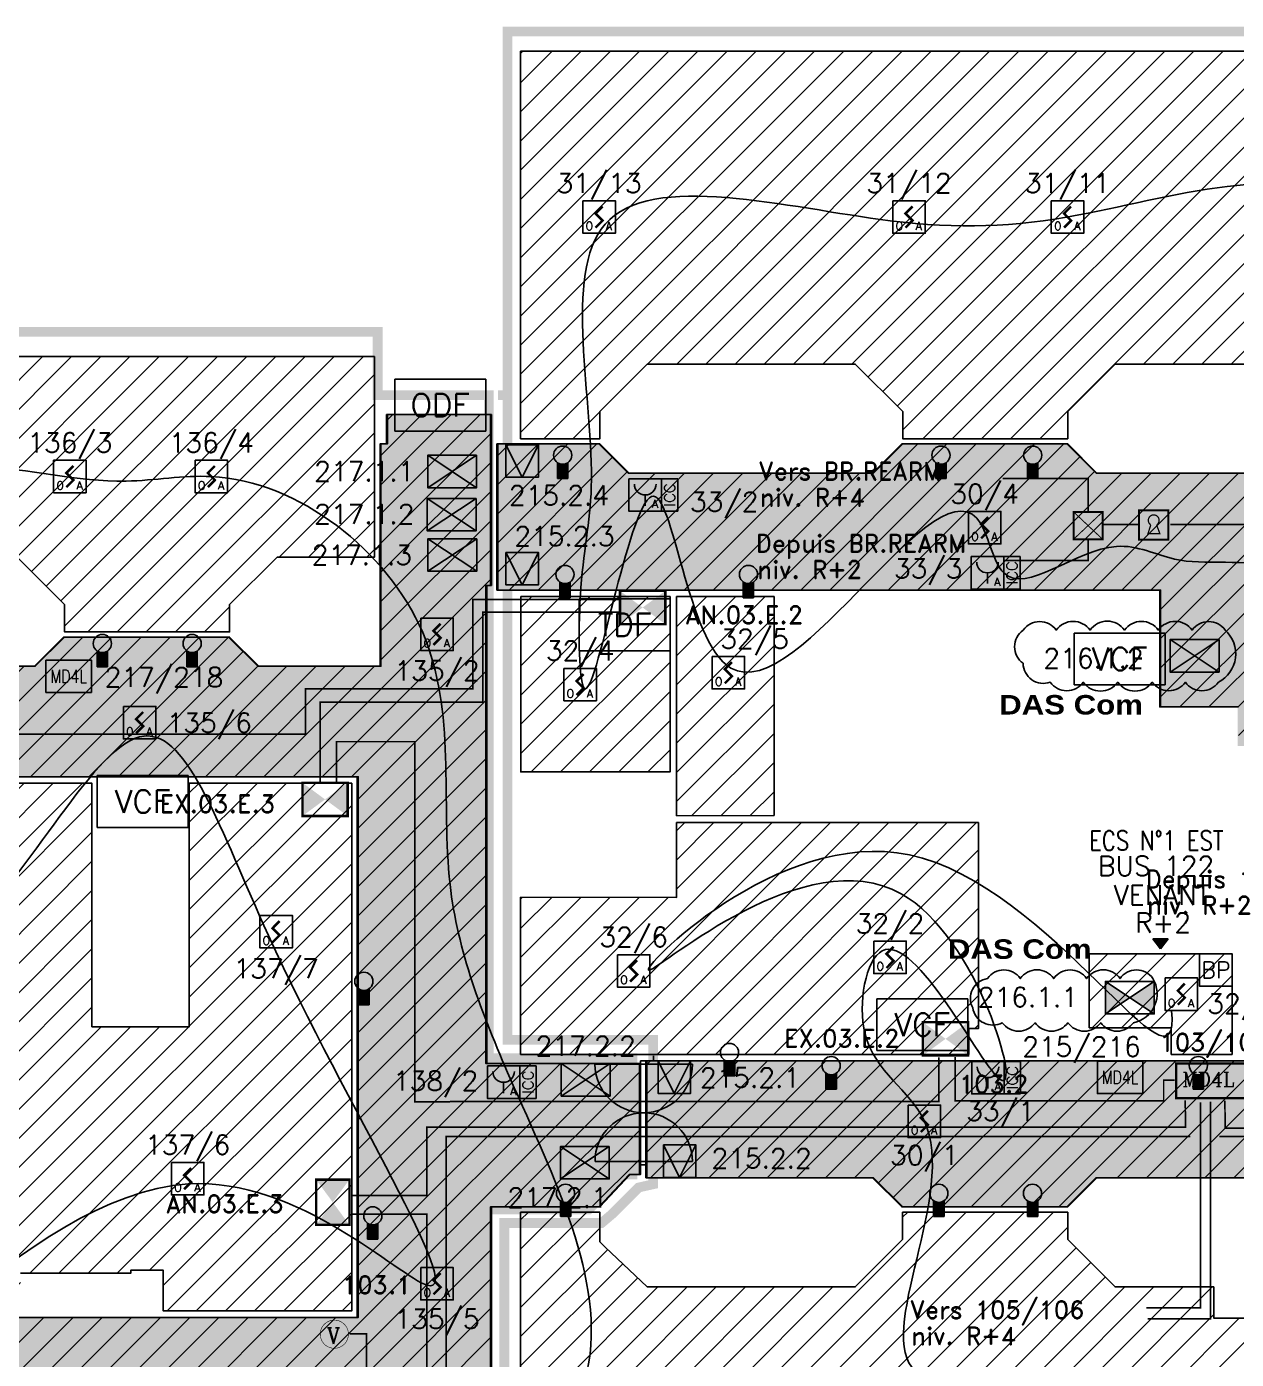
# Model space of a CAD drawing. Header units: millimetres. Extents: x 106.5 to 184.7, y 0.5 to 81.7.
# Drawn here: x 149.53 to 168.15, y 12.41 to 32.93 of the extents above; entities that cross this region are included whole.
import ezdxf
from ezdxf.enums import TextEntityAlignment as Align

# ---------------------------------------------------------------- set-up
doc = ezdxf.new("R2010")
doc.units = ezdxf.units.MM
for name, pattern in [('CACHE2', [4.7625, 3.175, -1.5875]), ('CONTINU', [0]), ('SLD', [0])]:
    doc.linetypes.add(name, pattern=pattern)
for name, color, linetype in [('ATEIS MISE EN SECURITE', 7, 'Continuous'), ('ATEIS ZONES MES', 7, 'Continuous'), ('DESENFUMAGE', 8, 'Continuous'), ('JCC-ADRESSAGE', 6, 'Continuous'), ('JCC-BOUTON POUSSOIR REARMEMENT CCF', 3, 'Continuous'), ('JCC-CCF', 6, 'Continuous'), ('JCC-COMMUN', 2, 'Continuous'), ('JCC-DECLENCHEUR MANUEL AVEC ISOLATEUR', 5, 'Continuous'), ('JCC-ELEMENT DEPORTE_4 L DAS', 1, 'Continuous'), ('JCC-FILERIE SDI', 6, 'Continuous'), ('JCC-INDICATEUR ACTION', 1, 'Continuous'), ('JCC-LOCAUX', 4, 'Continuous'), ('JCC-OPTIQUE_A', 1, 'Continuous'), ('JCC-UAE-SDI', 7, 'Continuous'), ('JCC-VENTOUSE_PCF', 1, 'Continuous'), ('JCC-ZONING ZDA-ZDM', 5, 'Continuous'), ('PLAN01', 8, 'Continuous'), ('PORTES', 8, 'Continuous')]:
    doc.layers.add(name, color=color, linetype=linetype)
doc.layers.add('JCC-MD4L', color=1, linetype='Continuous', lineweight=0)
doc.styles.add('ARIAL', font='')
doc.styles.add('HELVL', font='ROMAND.SHX')
doc.styles.add('LOCAUX', font='romans.shx', dxfattribs={"width": 0.75})
doc.styles.add('ROMANC', font='romanc')
doc.styles.get("Standard").update_dxf_attribs({"font": 'romans.shx'})
doc.styles.add('TEXTE', font='romans.shx')
doc.styles.get('ARIAL').set_extended_font_data('Arial Black')
pattern_1 = [(45, (114.63628, 6.1839), (-0.2245064, 0.2245064), [])]
pattern_2 = [(45, (114.63662, 6.1839), (-0.2245064, 0.2245064), [])]
pattern_3 = [(0, (65.53863, 6.18391), (0.079375, 0.15875), [0, -0.15875])]

# ---------------------------------------------------------------- blocks, each defined once
blk = doc.blocks.new('VCF')
for p, q in [((0.7, 0.4), (-0.7, 0.4)), ((-0.7, 0.4), (-0.7, -0.4)), ((0.7, -0.4), (0.7, 0.4)), ((-0.7, -0.4), (0.7, -0.4))]:
    blk.add_line(p, q)
blk.add_text('VCF', height=0.35).set_placement((0, 0), align=Align.MIDDLE_CENTER)
blk = doc.blocks.new('TDF')
for p, q in [((0.7, 0.4), (-0.7, 0.4)), ((-0.7, 0.4), (-0.7, -0.4)), ((0.7, -0.4), (0.7, 0.4)), ((-0.7, -0.4), (0.7, -0.4))]:
    blk.add_line(p, q)
blk.add_text('TDF', height=0.35).set_placement((0, 0), align=Align.MIDDLE_CENTER)
blk = doc.blocks.new('ODF')
for p, q in [((0.7, 0.4), (-0.7, 0.4)), ((-0.7, 0.4), (-0.7, -0.4)), ((0.7, -0.4), (0.7, 0.4)), ((-0.7, -0.4), (0.7, -0.4))]:
    blk.add_line(p, q)
blk.add_text('ODF', height=0.35).set_placement((0, 0), align=Align.MIDDLE_CENTER)
blk = doc.blocks.new('optique_a')
at = {"layer": 'JCC-OPTIQUE_A', "color": 0}
blk.add_lwpolyline([(-2.5, 2.5), (2.5, 2.5), (2.5, -2.5), (-2.5, -2.5)], close=True, dxfattribs=at)
at = {"layer": 'JCC-OPTIQUE_A', "color": 0, "const_width": 0.385}
blk.add_lwpolyline([(0.54, 1.63), (-0.54, 0.54), (0.54, -0.54), (-0.54, -1.63)], dxfattribs=at)
at = {"layer": 'JCC-ADRESSAGE', "style": 'TEXTE'}
blk.add_attdef('ADRESSE', text='', height=3, dxfattribs=at).set_placement((0, 5), align=Align.MIDDLE)
at = {"layer": 'JCC-LOCAUX', "style": 'LOCAUX', "width": 0.85, "flags": 8}
for p in [(0, 13.75), (0, 11.25), (0, 8.75)]:
    blk.add_attdef('PIECE', text='', height=1.75, dxfattribs=at).set_placement(p, align=Align.MIDDLE)
at = {"layer": 'JCC-OPTIQUE_A', "color": 0}
for s, p in [('O', (-1.5, -2)), ('A', (1.5, -2))]:
    blk.add_text(s, height=1.25, dxfattribs=at).set_placement(p, align=Align.CENTER)
blk = doc.blocks.new('déclencheur manuel avec isolateur')
at = {"layer": 'JCC-DECLENCHEUR MANUEL AVEC ISOLATEUR', "color": 0}
for p, q in [((2.5, 2.5), (5.02, 2.5)), ((5.02, -2.5), (5.02, 2.5)), ((0, 0), (0, -1.66)), ((2.5, -2.5), (5.02, -2.5))]:
    blk.add_line(p, q, dxfattribs=at)
blk.add_lwpolyline([(-2.5, 2.5), (2.5, 2.5), (2.5, -2.5), (-2.5, -2.5)], close=True, dxfattribs=at)
blk.add_arc((0, 1.66), 1.66, 180, 0, dxfattribs=at)
at = {"layer": 'JCC-ADRESSAGE', "style": 'TEXTE'}
blk.add_attdef('ADRESSE', text='', height=3, dxfattribs=at).set_placement((0, 5), align=Align.MIDDLE)
at = {"layer": 'JCC-DECLENCHEUR MANUEL AVEC ISOLATEUR', "color": 0}
blk.add_text('ICC', height=1.668, rotation=90, dxfattribs=at).set_placement((3.76, 0), align=Align.MIDDLE_CENTER)
blk.add_text('A', height=1.25, dxfattribs=at).set_placement((1.5, -2), align=Align.CENTER)
at = {"layer": 'JCC-LOCAUX', "style": 'LOCAUX', "width": 0.85, "flags": 8}
for p in [(0, 13.75), (0, 11.25), (0, 8.75)]:
    blk.add_attdef('PIECE', text='', height=1.75, dxfattribs=at).set_placement(p, align=Align.MIDDLE)
blk = doc.blocks.new('clapet coupe feu_Réarm élect')
at = {"layer": 'JCC-CCF'}
h = blk.add_hatch(color=0, dxfattribs=at)
h.paths.add_polyline_path([(-3.76, 2.5), (-3.76, -2.5), (0, 0)])
h.paths.add_polyline_path([(3.76, 2.5), (0, 0), (3.76, -2.5)])
at = {"layer": 'JCC-CCF', "color": 0}
for p, q in [((3.76, 2.5), (-3.76, -2.5)), ((-3.76, 2.5), (3.76, -2.5))]:
    blk.add_line(p, q, dxfattribs=at)
blk.add_lwpolyline([(3.76, 2.5), (-3.76, 2.5), (-3.76, -2.5), (3.76, -2.5)], close=True, dxfattribs=at)
at = {"layer": 'JCC-ADRESSAGE', "style": 'TEXTE'}
blk.add_attdef('ADRESSE', text='', height=3, dxfattribs=at).set_placement((0, 5), align=Align.MIDDLE)
at = {"layer": 'JCC-LOCAUX', "style": 'LOCAUX', "width": 0.85, "flags": 8}
for p in [(0, 13.75), (0, 11.25), (0, 8.75)]:
    blk.add_attdef('PIECE', text='', height=1.75, dxfattribs=at).set_placement(p, align=Align.MIDDLE)
blk = doc.blocks.new('ventouse PCF')
at = {"layer": 'JCC-VENTOUSE_PCF'}
blk.add_hatch(color=0, dxfattribs=at).paths.add_polyline_path([(0, -2.5), (2.5, 2.5), (-2.5, 2.5)])
at = {"layer": 'JCC-VENTOUSE_PCF', "color": 0}
for p, q in [((0, -2.5), (-2.5, 2.5)), ((2.5, 2.5), (0, -2.5))]:
    blk.add_line(p, q, dxfattribs=at)
blk.add_lwpolyline([(-2.5, 2.5), (2.5, 2.5), (2.5, -2.5), (-2.5, -2.5)], close=True, dxfattribs=at)
at = {"layer": 'JCC-ADRESSAGE', "style": 'TEXTE'}
blk.add_attdef('ADRESSE', text='', height=3, dxfattribs=at).set_placement((0, 5), align=Align.MIDDLE)
at = {"layer": 'JCC-LOCAUX', "style": 'LOCAUX', "width": 0.85, "flags": 8}
for p in [(0, 13.75), (0, 11.25), (0, 8.75)]:
    blk.add_attdef('PIECE', text='', height=1.75, dxfattribs=at).set_placement(p, align=Align.MIDDLE)
blk = doc.blocks.new('indicateur action')
at = {"layer": 'JCC-INDICATEUR ACTION'}
blk.add_hatch(color=0, dxfattribs=at).paths.add_polyline_path([(0.8, -0.05, -0.315344), (-0.8, -0.05), (-0.8, -2.5), (0.8, -2.5)])
at = {"layer": 'JCC-INDICATEUR ACTION', "color": 0}
for p, q in [((-0.8, -0.05), (-0.8, -2.5)), ((0.8, -0.05), (0.8, -2.5)), ((0.8, -2.5), (-0.8, -2.5))]:
    blk.add_line(p, q, dxfattribs=at)
blk.add_circle((0, 1.1), 1.4, dxfattribs=at)
at = {"layer": 'JCC-ADRESSAGE', "style": 'TEXTE'}
blk.add_attdef('ADRESSE', text='', height=3, dxfattribs=at).set_placement((0, 5), align=Align.MIDDLE)
at = {"layer": 'JCC-LOCAUX', "lineweight": 0, "style": 'LOCAUX', "width": 0.75, "flags": 8}
for p in [(0, 13.75), (0, 11.25), (0, 8.75)]:
    blk.add_attdef('PIECE', text='', height=1.75, dxfattribs=at).set_placement(p, align=Align.MIDDLE)
blk = doc.blocks.new('MD4L')
at = {"layer": 'JCC-ELEMENT DEPORTE_4 L DAS', "color": 0}
blk.add_lwpolyline([(-3.5, 2.5), (3.5, 2.5), (3.5, -2.5), (-3.5, -2.5)], close=True, dxfattribs=at)
at = {"layer": 'JCC-ADRESSAGE', "style": 'TEXTE'}
blk.add_attdef('ADRESSE', text='', height=3, dxfattribs=at).set_placement((0, 5), align=Align.MIDDLE)
at = {"layer": 'JCC-ELEMENT DEPORTE_4 L DAS', "color": 0, "width": 0.8}
blk.add_text('MD4L', height=2, dxfattribs=at).set_placement((0, 0), align=Align.MIDDLE_CENTER)
blk = doc.blocks.new('commun')
at = {"layer": 'JCC-COMMUN', "color": 0}
blk.add_lwpolyline([(-2.5, 2.5), (2.5, 2.5), (2.5, -2.5), (-2.5, -2.5)], close=True, dxfattribs=at)
at = {"layer": 'JCC-ADRESSAGE', "style": 'TEXTE'}
blk.add_attdef('ADRESSE', text='', height=3, dxfattribs=at).set_placement((0, 5), align=Align.MIDDLE)
at = {"layer": 'JCC-COMMUN', "color": 0, "style": 'TEXTE'}
blk.add_attdef('GENRE', text='', height=2.5, dxfattribs=at).set_placement((0, 0), align=Align.MIDDLE)
at = {"layer": 'JCC-LOCAUX', "style": 'LOCAUX', "width": 0.85, "flags": 8}
for p in [(0, 13.75), (0, 11.25), (0, 8.75)]:
    blk.add_attdef('PIECE', text='', height=1.75, dxfattribs=at).set_placement(p, align=Align.MIDDLE)
blk = doc.blocks.new("VOLETS D'EXTRACTION DE DESENFUMAGE")
at = {"color": 1, "linetype": 'SLD', "const_width": 0.373}
blk.add_lwpolyline([(0, 5.12), (0, 0), (6.97, 0), (6.97, 5.12)], close=True, dxfattribs=at)
at = {"color": 1, "linetype": 'SLD'}
blk.add_solid([(0, 5.12), (0, 0), (6.97, 0), (6.97, 5.12)], dxfattribs=at)
blk = doc.blocks.new("VOLETS D'AMENEE D'AIR DESENFUMAGE")
at = {"color": 3, "linetype": 'SLD', "const_width": 0.373}
blk.add_lwpolyline([(0, 5.12), (0, 0), (6.97, 0), (6.97, 5.12)], close=True, dxfattribs=at)
at = {"color": 3, "linetype": 'SLD'}
blk.add_solid([(0, 5.12), (0, 0), (6.97, 0), (6.97, 5.12)], dxfattribs=at)
blk = doc.blocks.new('VENTOUSE ELECTROMANETIQUE A RUPTURE')
at = {"color": 4, "linetype": 'Continuous', "const_width": 0.00535}
blk.add_lwpolyline([(-0.142, 0, 1), (0.142, 0, 1)], format="xyb", close=True, dxfattribs=at)
at = {"color": 1, "linetype": 'SLD', "style": 'ROMANC'}
blk.add_text('V', height=0.16, dxfattribs=at).set_placement((-0.077, -0.096))
blk = doc.blocks.new('A$C20DD5AA8')
at = {"color": 4, "linetype": 'Continuous', "const_width": 0.364}
blk.add_lwpolyline([(0.18, 5.52), (0.18, 0.18), (10.88, 0.18), (10.88, 5.52)], close=True, dxfattribs=at)
at = {"linetype": 'Continuous', "style": 'ROMANC'}
blk.add_text('MD4L', height=2.183, dxfattribs=at).set_placement((1.13, 2))
blk = doc.blocks.new('BOITIER RÉARMEMENT MOTEUR DE DESENFUMAGE')
at = {"linetype": 'Continuous', "const_width": 0.31}
blk.add_lwpolyline([(0, 4.52), (0, 0), (4.52, 0), (4.52, 4.52)], close=True, dxfattribs=at)
at = {"color": 1, "linetype": 'Continuous', "const_width": 0.2}
blk.add_lwpolyline([(2.71, 2.26, 3.408312), (1.81, 2.26), (1.38, 0.92), (3.2, 0.92), (2.71, 2.26)], format="xyb", dxfattribs=at)
blk = doc.blocks.new('BOITE DE RACCORDEMENT PCF')
at = {"color": 3, "linetype": 'Continuous', "const_width": 0.02}
blk.add_lwpolyline([(0, 0.275), (0, 0), (0.292, 0), (0.292, 0.275)], close=True, dxfattribs=at)
at = {"color": 3, "linetype": 'Continuous', "const_width": 0.01}
for points in [[(0.292, 0), (0, 0.275)], [(0.292, 0.275), (0, 0)]]:
    blk.add_lwpolyline(points, dxfattribs=at)

msp = doc.modelspace()

# ---------------------------------------------------------------- hatches: boundary and pattern name
at = {"layer": 'ATEIS ZONES MES'}
h = msp.add_hatch(dxfattribs=at)
h.set_pattern_fill('DOTS', color=3, scale=0.1, style=0)
h.set_pattern_definition(pattern_3)
edge = h.paths.add_edge_path()
edge.add_line((159.065, 16.969), (159.065, 17.009))
edge.add_line((159.065, 17.009), (171.722, 17.009))
edge.add_line((171.722, 17.009), (171.722, 24.259))
edge.add_line((171.722, 24.259), (171.121, 24.259))
edge.add_line((171.121, 24.259), (171.121, 24.159))
edge.add_line((171.121, 24.159), (171.222, 24.159))
edge.add_line((171.222, 24.159), (171.222, 23.759))
edge.add_line((171.222, 23.759), (171.572, 23.759))
edge.add_line((171.572, 23.759), (171.572, 21.859))
edge.add_line((171.572, 21.859), (168.172, 21.859))
edge.add_line((168.172, 21.859), (168.172, 22.459))
edge.add_line((168.172, 22.459), (166.972, 22.459))
edge.add_line((166.972, 22.459), (166.972, 24.259))
edge.add_line((166.972, 24.259), (164.815, 24.259))
edge.add_line((164.815, 24.259), (162.47, 24.259))
edge.add_line((162.47, 24.259), (158.222, 24.259))
edge.add_line((158.222, 24.259), (156.772, 24.259))
edge.add_line((156.772, 24.259), (156.772, 26.509))
edge.add_line((156.772, 26.509), (158.341, 26.509))
edge.add_line((158.341, 26.509), (158.791, 26.059))
edge.add_line((158.791, 26.059), (162.552, 26.059))
edge.add_line((162.552, 26.059), (163.002, 26.509))
edge.add_line((163.002, 26.509), (165.542, 26.509))
edge.add_line((165.542, 26.509), (165.992, 26.059))
edge.add_line((165.992, 26.059), (169.752, 26.059))
edge.add_line((169.752, 26.059), (170.202, 26.509))
edge.add_line((170.202, 26.509), (171.622, 26.509))
edge.add_line((171.622, 26.509), (171.622, 30.459))
edge.add_line((171.622, 30.459), (173.522, 30.459))
edge.add_line((173.522, 30.459), (173.522, 29.357))
edge.add_line((173.522, 29.357), (173.787, 29.092))
edge.add_line((173.787, 29.092), (173.958, 29.092))
edge.add_line((173.958, 29.092), (173.958, 27.759))
edge.add_line((173.958, 27.759), (173.971, 27.759))
edge.add_line((173.971, 27.759), (173.522, 27.309))
edge.add_line((173.522, 27.309), (173.522, 25.837))
edge.add_line((173.522, 25.837), (173.787, 25.572))
edge.add_line((173.787, 25.572), (173.958, 25.572))
edge.add_line((173.958, 25.572), (173.958, 22.745))
edge.add_line((173.958, 22.745), (173.774, 22.745))
edge.add_line((173.774, 22.745), (173.522, 22.493))
edge.add_line((173.522, 22.493), (173.522, 18.977))
edge.add_line((173.522, 18.977), (173.972, 18.527))
edge.add_line((173.972, 18.527), (173.972, 17.009))
edge.add_line((173.972, 17.009), (177.838, 17.009))
edge.add_line((177.838, 17.009), (177.838, 15.209))
edge.add_line((177.838, 15.209), (176.851, 15.209))
edge.add_line((176.851, 15.209), (176.456, 14.813))
edge.add_line((176.456, 14.813), (176.456, 14.715))
edge.add_line((176.456, 14.715), (175.138, 14.715))
edge.add_line((175.138, 14.715), (175.138, 15.209))
edge.add_line((175.138, 15.209), (173.252, 15.209))
edge.add_line((173.252, 15.209), (172.856, 14.813))
edge.add_line((172.856, 14.813), (172.856, 14.724))
edge.add_line((172.856, 14.724), (172.856, 14.715))
edge.add_line((172.856, 14.715), (170.12, 14.715))
edge.add_line((170.12, 14.715), (170.12, 14.813))
edge.add_line((170.12, 14.813), (169.724, 15.209))
edge.add_line((169.724, 15.209), (165.991, 15.209))
edge.add_line((165.991, 15.209), (165.541, 14.759))
edge.add_line((165.541, 14.759), (163.002, 14.759))
edge.add_line((163.002, 14.759), (162.553, 15.209))
edge.add_line((162.553, 15.209), (159.065, 15.209))
edge.add_line((159.065, 15.209), (159.065, 16.969))
h = msp.add_hatch(dxfattribs=at)
h.set_pattern_fill('DOTS', color=3, scale=0.1, style=0)
h.set_pattern_definition(pattern_3)
h.paths.add_polyline_path([(156.672, 24.329), (156.602, 24.329), (156.602, 16.968), (158.966, 16.969), (158.966, 15.289), (158.966, 15.259), (158.806, 15.259), (158.342, 14.759), (156.672, 14.759), (156.672, 10.759), (155.072, 10.759), (155.072, 11.159), (153.092, 11.159), (152.642, 10.709), (150.102, 10.709), (149.652, 11.159), (145.792, 11.159), (145.442, 10.709), (142.902, 10.709), (142.452, 11.159), (138.742, 11.159), (138.292, 10.709), (136.872, 10.709), (136.872, 7.109), (134.997, 7.109), (134.997, 8.164), (134.547, 8.614), (134.547, 9.834), (134.997, 10.284), (134.997, 11.759), (134.547, 12.214), (134.547, 14.754), (134.997, 15.204), (134.997, 17.309), (134.882, 17.309), (134.882, 19.849), (136.622, 19.849), (136.622, 16.959), (136.872, 16.959), (136.872, 13.059), (154.622, 13.059), (154.622, 21.384), (136.872, 21.384), (136.872, 23.534), (138.292, 23.534), (138.742, 23.084), (142.452, 23.084), (142.902, 23.534), (145.442, 23.534), (145.792, 23.084), (149.652, 23.084), (150.102, 23.534), (152.642, 23.534), (153.092, 23.084), (154.972, 23.084), (154.972, 26.509), (155.072, 26.509), (155.072, 26.959), (156.672, 26.959)])
at = {"layer": 'JCC-FILERIE SDI'}
msp.add_hatch(color=6, dxfattribs=at).paths.add_polyline_path([(166.984, 18.733), (167.102, 18.89), (166.866, 18.89)])
at = {"layer": 'JCC-ZONING ZDA-ZDM'}
h = msp.add_hatch(dxfattribs=at)
h.set_pattern_fill('ANSI31', color=106, scale=0.1, style=0)
h.set_pattern_definition(pattern_1)
h.paths.add_polyline_path([(157.136, 26.589), (157.136, 32.554), (171.436, 32.554), (171.436, 26.589), (170.217, 26.589), (170.217, 27.009), (169.487, 27.739), (166.286, 27.739), (165.556, 27.009), (165.556, 26.589), (164.337, 26.589), (163.017, 26.589), (163.017, 27.009), (162.287, 27.739), (159.086, 27.739), (158.356, 27.009), (158.356, 26.589)])
h = msp.add_hatch(dxfattribs=at)
h.set_pattern_fill('ANSI31', color=42, scale=0.1, style=0)
h.set_pattern_definition(pattern_1)
edge = h.paths.add_edge_path()
edge.add_line((159.08, 16.969), (159.08, 17.009))
edge.add_line((159.08, 17.009), (171.736, 17.009))
edge.add_line((171.736, 17.009), (171.736, 24.259))
edge.add_line((171.736, 24.259), (171.136, 24.259))
edge.add_line((171.136, 24.259), (171.136, 24.159))
edge.add_line((171.136, 24.159), (171.236, 24.159))
edge.add_line((171.236, 24.159), (171.236, 23.759))
edge.add_line((171.236, 23.759), (171.586, 23.759))
edge.add_line((171.586, 23.759), (171.586, 21.859))
edge.add_line((171.586, 21.859), (168.186, 21.859))
edge.add_line((168.186, 21.859), (168.186, 22.459))
edge.add_line((168.186, 22.459), (166.986, 22.459))
edge.add_line((166.986, 22.459), (166.986, 24.259))
edge.add_line((166.986, 24.259), (164.829, 24.259))
edge.add_line((164.829, 24.259), (162.484, 24.259))
edge.add_line((162.484, 24.259), (158.236, 24.259))
edge.add_line((158.236, 24.259), (156.786, 24.259))
edge.add_line((156.786, 24.259), (156.786, 26.509))
edge.add_line((156.786, 26.509), (158.356, 26.509))
edge.add_line((158.356, 26.509), (158.806, 26.059))
edge.add_line((158.806, 26.059), (162.567, 26.059))
edge.add_line((162.567, 26.059), (163.017, 26.509))
edge.add_line((163.017, 26.509), (165.556, 26.509))
edge.add_line((165.556, 26.509), (166.006, 26.059))
edge.add_line((166.006, 26.059), (169.767, 26.059))
edge.add_line((169.767, 26.059), (170.217, 26.509))
edge.add_line((170.217, 26.509), (171.636, 26.509))
edge.add_line((171.636, 26.509), (171.636, 30.459))
edge.add_line((171.636, 30.459), (173.536, 30.459))
edge.add_line((173.536, 30.459), (173.536, 29.357))
edge.add_line((173.536, 29.357), (173.802, 29.092))
edge.add_line((173.802, 29.092), (173.973, 29.092))
edge.add_line((173.973, 29.092), (173.973, 27.759))
edge.add_line((173.973, 27.759), (173.986, 27.759))
edge.add_line((173.986, 27.759), (173.536, 27.309))
edge.add_line((173.536, 27.309), (173.536, 25.837))
edge.add_line((173.536, 25.837), (173.802, 25.572))
edge.add_line((173.802, 25.572), (173.972, 25.572))
edge.add_line((173.972, 25.572), (173.973, 22.745))
edge.add_line((173.973, 22.745), (173.789, 22.745))
edge.add_line((173.789, 22.745), (173.536, 22.493))
edge.add_line((173.536, 22.493), (173.537, 18.977))
edge.add_line((173.537, 18.977), (173.987, 18.527))
edge.add_line((173.987, 18.527), (173.987, 17.009))
edge.add_line((173.987, 17.009), (177.852, 17.009))
edge.add_line((177.852, 17.009), (177.852, 15.209))
edge.add_line((177.852, 15.209), (176.866, 15.209))
edge.add_line((176.866, 15.209), (176.471, 14.813))
edge.add_line((176.471, 14.813), (176.471, 14.715))
edge.add_line((176.471, 14.715), (175.153, 14.715))
edge.add_line((175.153, 14.715), (175.153, 15.209))
edge.add_line((175.153, 15.209), (173.266, 15.209))
edge.add_line((173.266, 15.209), (172.871, 14.813))
edge.add_line((172.871, 14.813), (172.871, 14.724))
edge.add_line((172.871, 14.724), (172.871, 14.715))
edge.add_line((172.871, 14.715), (170.135, 14.715))
edge.add_line((170.135, 14.715), (170.134, 14.813))
edge.add_line((170.134, 14.813), (169.739, 15.209))
edge.add_line((169.739, 15.209), (166.006, 15.209))
edge.add_line((166.006, 15.209), (165.556, 14.759))
edge.add_line((165.556, 14.759), (163.017, 14.759))
edge.add_line((163.017, 14.759), (162.567, 15.209))
edge.add_line((162.567, 15.209), (159.08, 15.209))
edge.add_line((159.08, 15.209), (159.08, 16.969))
h = msp.add_hatch(dxfattribs=at)
h.set_pattern_fill('ANSI31', color=184, scale=0.1, style=0)
h.set_pattern_definition(pattern_2)
h.paths.add_polyline_path([(137.146, 23.614), (138.306, 23.614), (138.306, 24.072), (138.389, 24.154), (139.052, 24.764), (142.187, 24.764), (142.269, 24.682), (142.917, 24.034), (142.917, 23.614), (145.456, 23.614), (145.456, 24.034), (146.186, 24.764), (149.387, 24.764), (150.117, 24.034), (150.117, 23.614), (152.657, 23.614), (152.657, 24.034), (153.387, 24.764), (154.887, 24.764), (154.887, 27.854), (137.087, 27.854), (137.087, 23.614)])
h = msp.add_hatch(dxfattribs=at)
h.set_pattern_fill('ANSI31', color=11, scale=0.1, style=0)
h.set_pattern_definition(pattern_2)
h.paths.add_polyline_path([(156.687, 24.329), (156.617, 24.329), (156.617, 16.968), (158.98, 16.969), (158.98, 15.289), (158.98, 15.259), (158.82, 15.259), (158.356, 14.759), (156.687, 14.759), (156.687, 10.759), (155.087, 10.759), (155.087, 11.159), (153.106, 11.159), (152.656, 10.709), (150.117, 10.709), (149.667, 11.159), (145.806, 11.159), (145.456, 10.709), (142.917, 10.709), (142.467, 11.159), (138.756, 11.159), (138.306, 10.709), (136.887, 10.709), (136.887, 7.109), (135.011, 7.109), (135.011, 8.164), (134.561, 8.614), (134.561, 9.834), (135.011, 10.284), (135.011, 11.759), (134.561, 12.214), (134.561, 14.754), (135.011, 15.204), (135.011, 17.309), (134.896, 17.309), (134.896, 19.849), (136.637, 19.849), (136.637, 16.959), (136.887, 16.959), (136.887, 13.059), (154.637, 13.059), (154.637, 21.384), (136.887, 21.384), (136.887, 23.534), (138.306, 23.534), (138.756, 23.084), (142.467, 23.084), (142.917, 23.534), (145.456, 23.534), (145.806, 23.084), (149.667, 23.084), (150.117, 23.534), (152.657, 23.534), (153.107, 23.084), (154.987, 23.084), (154.987, 26.509), (155.087, 26.509), (155.087, 26.959), (156.687, 26.959)])
h = msp.add_hatch(dxfattribs=at)
h.set_pattern_fill('ANSI31', color=3, scale=0.1, style=0)
h.set_pattern_definition(pattern_2)
h.paths.add_polyline_path([(157.137, 24.159), (159.437, 24.159), (159.437, 21.458), (157.137, 21.458)])
h.paths.add_polyline_path([(159.537, 20.78), (159.537, 24.159), (161.037, 24.159), (161.037, 20.787)])
at = {"layer": 'JCC-ZONING ZDA-ZDM', "true_color": 0x009ce0}
h = msp.add_hatch(dxfattribs=at)
h.set_pattern_fill('ANSI31', color=142, scale=0.1, style=0)
h.set_pattern_definition(pattern_2)
h.paths.add_polyline_path([(137.087, 13.159), (143.937, 13.159), (143.937, 13.784), (145.717, 13.784), (145.717, 13.159), (149.437, 13.159), (149.437, 13.739), (151.137, 13.739), (151.137, 13.784), (151.637, 13.784), (151.637, 13.159), (154.537, 13.159), (154.537, 21.284), (152.037, 21.284), (152.037, 17.534), (150.537, 17.534), (150.537, 21.284), (141.087, 21.284), (141.087, 21.034), (139.887, 21.034), (139.887, 19.584), (137.087, 19.584), (137.087, 17.534), (138.337, 17.534), (138.337, 17.434), (138.337, 16.434), (137.086, 16.433)])
at = {"layer": 'JCC-ZONING ZDA-ZDM'}
h = msp.add_hatch(dxfattribs=at)
h.set_pattern_fill('ANSI31', color=3, scale=0.1, style=0)
h.set_pattern_definition(pattern_2)
h.paths.add_polyline_path([(164.184, 20.677), (164.185, 17.509), (164.037, 17.509), (164.037, 17.109), (157.136, 17.109), (157.136, 19.527), (159.536, 19.525), (159.536, 20.677), (161.056, 20.677)])
h = msp.add_hatch(dxfattribs=at)
h.set_pattern_fill('ANSI31', color=3, scale=0.1, style=0)
h.set_pattern_definition(pattern_2)
h.paths.add_polyline_path([(167.147, 17.109), (167.147, 17.519), (165.887, 17.519), (165.887, 18.659), (168.087, 18.659), (168.087, 17.109)])
h = msp.add_hatch(dxfattribs=at)
h.set_pattern_fill('ANSI31', color=106, scale=0.1, style=0)
h.set_pattern_definition(pattern_1)
h.paths.add_polyline_path([(178.603, 13.048), (178.603, 8.614), (168.022, 8.614), (168.003, 8.614), (168.003, 9.839), (157.136, 9.839), (157.136, 14.679), (158.356, 14.679), (158.356, 14.221), (158.438, 14.139), (159.086, 13.529), (162.287, 13.529), (163.016, 14.259), (163.016, 14.679), (165.556, 14.679), (165.556, 14.259), (166.286, 13.529), (167.803, 13.529), (167.803, 13.048), (168.003, 13.048), (169.386, 13.048), (170.134, 13.797), (170.134, 14.635), (172.871, 14.635), (172.871, 13.797), (173.599, 13.069), (173.62, 13.048), (175.053, 13.048), (175.153, 13.048), (175.153, 14.635), (176.471, 14.635), (176.471, 13.797), (177.22, 13.048)])

# ---------------------------------------------------------------- linework, layer by layer
at = {"color": 8}
msp.add_line((159.08, 17.009), (158.98, 17.009), dxfattribs=at)
at = {"layer": 'ATEIS MISE EN SECURITE', "color": 6, "linetype": 'CONTINU', "const_width": 0.025}
for points in [[(165.87, 25.46), (165.87, 25.976), (164.555, 25.976)], [(166.654, 25.266), (166.093, 25.266)], [(168.42, 22.53), (168.42, 25.266), (167.138, 25.266)], [(165.87, 25.041), (165.87, 24.712), (164.564, 24.712)], [(172.043, 20.771), (172.043, 15.842), (167.89, 15.842)], [(167.446, 15.842), (155.989, 15.842), (155.989, 11.393), (155.001, 11.393)], [(154.765, 12.247), (154.765, 12.805), (154.504, 12.805)]]:
    msp.add_lwpolyline(points, dxfattribs=at)
at = {"layer": 'ATEIS MISE EN SECURITE', "color": 3, "linetype": 'CONTINU', "const_width": 0.025}
for points in [[(158.649, 24.111), (156.402, 24.111), (156.402, 22.736), (153.824, 22.736), (153.824, 22.039), (142.456, 22.039), (142.456, 21.277)], [(158.662, 23.918), (156.555, 23.918), (156.555, 22.531), (154.052, 22.531), (154.052, 21.303)], [(156.051, 16.378), (155.507, 16.378), (155.507, 21.924), (154.303, 21.924), (154.303, 21.309)], [(167.204, 16.711), (167.033, 16.711), (167.033, 16.392), (163.824, 16.392), (163.824, 17.067)], [(167.365, 16.399), (167.37, 15.986), (155.695, 15.986), (155.695, 14.936), (154.552, 14.936)], [(167.975, 16.395), (167.981, 15.972), (171.935, 15.975)], [(154.539, 14.65), (155.695, 14.65), (155.695, 12.105), (149.172, 12.105), (149.172, 13.079)]]:
    msp.add_lwpolyline(points, dxfattribs=at)
at = {"layer": 'ATEIS MISE EN SECURITE', "color": 3, "const_width": 0.025}
msp.add_lwpolyline([(156.051, 16.382), (163.573, 16.382), (163.573, 17.061)], dxfattribs=at)
at = {"layer": 'ATEIS MISE EN SECURITE', "color": 4, "linetype": 'CACHE2', "ltscale": 0.1, "const_width": 0.025}
msp.add_lwpolyline([(167.602, 16.372), (167.602, 13.205), (166.766, 13.205)], dxfattribs=at)
at = {"layer": 'ATEIS MISE EN SECURITE', "color": 1, "linetype": 'CACHE2', "ltscale": 0.1, "const_width": 0.025}
msp.add_lwpolyline([(167.752, 16.382), (167.752, 13.035), (166.789, 13.035)], dxfattribs=at)
at = {"layer": 'ATEIS ZONES MES', "color": 3}
for points in [[(145.792, 23.084), (149.652, 23.084), (150.102, 23.534), (152.642, 23.534), (153.092, 23.084), (154.972, 23.084), (154.972, 26.509), (155.072, 26.509), (155.072, 26.959), (156.672, 26.959), (156.672, 24.329), (156.602, 24.329), (156.602, 16.968), (158.966, 16.969), (158.966, 15.289), (158.966, 15.259), (158.806, 15.259), (158.342, 14.759), (156.672, 14.759), (156.672, 10.759)], [(168.172, 22.459), (166.972, 22.459), (166.972, 24.259), (164.815, 24.259), (162.47, 24.259), (158.222, 24.259), (156.772, 24.259), (156.772, 26.509), (158.341, 26.509), (158.791, 26.059), (162.552, 26.059), (163.002, 26.509), (165.542, 26.509), (165.992, 26.059), (169.752, 26.059)], [(136.872, 13.059), (154.622, 13.059), (154.622, 21.384), (136.872, 21.384)], [(159.065, 16.969), (159.065, 17.009), (171.722, 17.009)], [(169.724, 15.209), (165.991, 15.209), (165.541, 14.759), (163.002, 14.759), (162.553, 15.209), (159.065, 15.209), (159.065, 16.969)]]:
    msp.add_lwpolyline(points, dxfattribs=at)
at = {"layer": 'JCC-CCF'}
for points in [[(167.981, 23.641, 0.520567), (167.471, 23.641, 0.520567), (166.951, 23.641, 0.520567), (166.431, 23.641, 0.520567), (165.9, 23.641, 0.520567), (165.38, 23.641, 0.520567), (164.871, 23.641, 0.520567), (164.871, 23.131, 0.520567), (165.287, 22.84, 0.520567), (165.796, 22.84, 0.520567), (166.327, 22.84, 0.520567), (166.857, 22.84, 0.520567), (167.367, 22.84, 0.520567), (167.877, 22.84, 0.520567)], [(166.867, 18.277, 0.520567), (166.362, 18.277, 0.520567), (165.847, 18.277, 0.520567), (165.342, 18.277, 0.520567), (164.827, 18.277, 0.520567), (164.322, 18.277, 0.520567), (164.095, 17.824, 0.520567), (164.549, 17.597, 0.520567), (165.054, 17.597, 0.520567), (165.559, 17.597, 0.520567), (166.064, 17.597, 0.520567), (166.568, 17.597, 0.520567)]]:
    msp.add_lwpolyline(points, format="xyb", close=True, dxfattribs=at)
at = {"layer": 'JCC-FILERIE SDI', "color": 6}
for p, q in [((166.866, 18.89), (167.102, 18.89)), ((166.984, 18.733), (166.866, 18.89)), ((166.866, 18.89), (167.102, 18.89)), ((166.984, 18.733), (166.866, 18.89)), ((166.984, 18.733), (167.102, 18.89)), ((166.984, 18.733), (167.102, 18.89))]:
    msp.add_line(p, q, dxfattribs=at)
at = {"layer": 'JCC-FILERIE SDI', "color": 6, "start_tangent": (0.097794, -0.995207), "end_tangent": (0, -1)}
msp.add_spline([(167.155, 17.786), (163.119, 20.182), (159.116, 18.406), (162.991, 19.583), (164.517, 16.72), (162.703, 18.703), (162.439, 17.422), (163.346, 16.091), (163.213, 12.235), (165.321, 12.157), (170.346, 11.294), (172.63, 11.33), (173.29, 16.09), (176.216, 11.223), (176.754, 18.107), (171.38, 19.448), (177.693, 22.884), (177.638, 25.479), (177.693, 28.906), (172.559, 25.558), (170.204, 29.998), (165.726, 30.034), (162.826, 29.945), (158.437, 29.891), (158.224, 25.841), (158.056, 24.172), (158.115, 22.747), (159.152, 25.698), (160.373, 23.058), (164.223, 25.273), (164.572, 24.523), (166.308, 24.931), (167.2, 24.735), (167.985, 24.686), (169.27, 24.183)], degree=3, dxfattribs=at)
at = {"layer": 'JCC-FILERIE SDI', "color": 5, "start_tangent": (0, 1), "end_tangent": (0, 1)}
msp.add_spline([(138.423, 20.717), (139.357, 20.684), (138.334, 22.375), (138.177, 25.954), (139.354, 22.815), (141.209, 22.352), (143.01, 26.001), (145.324, 25.969), (148.823, 26.163), (151.065, 25.936), (152.376, 26.006), (155.629, 23.603), (156.05, 19.726), (156.977, 16.737), (158.161, 12.238), (152.342, 8.439), (150.441, 8.415), (145.456, 8.276), (143.045, 8.346), (138.107, 8.3), (131.052, 8.554), (130.089, 11.238), (136.661, 12.295), (131.121, 14.611), (136.409, 19.04), (136.989, 15.517), (139.985, 15.441), (144.87, 15.29), (147.615, 15.341), (146.859, 12.17), (152.021, 15.114), (155.698, 13.554), (153.255, 18.94), (151.342, 22.01), (148.572, 19.015), (143.611, 18.99), (139.828, 18.728), (140.726, 19.586)], degree=3, dxfattribs=at)
at = {"layer": 'JCC-ZONING ZDA-ZDM', "color": 201, "const_width": 0.15}
for points in [[(178.803, 8.434), (178.803, 15.409), (178.052, 15.409), (178.052, 17.009), (178.828, 17.009), (178.828, 20.559), (180.536, 20.559), (180.536, 31.359), (173.336, 31.359), (173.336, 30.667), (171.636, 30.667), (171.636, 32.859), (156.936, 32.859), (156.936, 27.259), (156.786, 27.259)], [(156.936, 27.259), (156.936, 17.334), (159.177, 17.334), (159.177, 15.109), (158.953, 15.059), (158.541, 14.647), (158.381, 14.512), (157.052, 14.512), (156.886, 14.512), (156.886, 9.534)]]:
    msp.add_lwpolyline(points, dxfattribs=at)
at = {"layer": 'JCC-ZONING ZDA-ZDM', "color": 106}
for points in [[(157.136, 26.589), (157.136, 32.554), (171.436, 32.554), (171.436, 26.589), (170.217, 26.589), (170.217, 26.589), (170.217, 27.009), (169.487, 27.739), (166.286, 27.739), (165.556, 27.009), (165.556, 26.589), (164.337, 26.589), (163.017, 26.589), (163.017, 27.009), (162.287, 27.739), (159.086, 27.739), (158.356, 27.009), (158.356, 26.589), (157.136, 26.589)], [(157.136, 9.839), (157.136, 14.679), (158.356, 14.679), (158.356, 14.221), (158.438, 14.139), (159.086, 13.529), (162.287, 13.529), (163.016, 14.259), (163.016, 14.679), (165.556, 14.679), (165.556, 14.259), (166.286, 13.529), (167.803, 13.529), (167.803, 13.048), (168.003, 13.048), (169.386, 13.048)]]:
    msp.add_lwpolyline(points, dxfattribs=at)
at = {"layer": 'JCC-ZONING ZDA-ZDM', "color": 1, "const_width": 0.15}
msp.add_lwpolyline([(136.736, 6.009), (154.937, 6.009), (154.937, 10.459), (156.586, 10.459), (156.586, 14.659), (156.586, 14.721), (158.186, 14.721), (158.716, 15.259), (158.857, 15.259), (158.857, 17.049), (156.686, 17.049), (156.646, 17.049), (156.646, 27.259), (154.936, 27.259), (154.936, 28.234), (137.287, 28.234)], dxfattribs=at)
at = {"layer": 'JCC-ZONING ZDA-ZDM', "color": 184}
msp.add_lwpolyline([(137.146, 23.614), (138.306, 23.614), (138.306, 24.072), (138.389, 24.154), (139.052, 24.764), (142.187, 24.764), (142.269, 24.682), (142.917, 24.034), (142.917, 23.614), (145.456, 23.614), (145.456, 24.034), (146.186, 24.764), (149.387, 24.764), (150.117, 24.034), (150.117, 23.614), (152.657, 23.614), (152.657, 24.034), (153.387, 24.764), (154.887, 24.764), (154.887, 27.854), (137.087, 27.854), (137.087, 23.614), (137.146, 23.614)], dxfattribs=at)
at = {"layer": 'JCC-ZONING ZDA-ZDM', "color": 11}
for points in [[(145.806, 23.084), (149.667, 23.084), (150.117, 23.534), (152.657, 23.534), (153.107, 23.084), (154.987, 23.084), (154.987, 26.509), (155.087, 26.509), (155.087, 26.959), (156.687, 26.959), (156.687, 24.329), (156.617, 24.329), (156.617, 16.968), (158.98, 16.969), (158.98, 15.289), (158.98, 15.259), (158.82, 15.259), (158.356, 14.759), (156.687, 14.759), (156.687, 10.759)], [(136.887, 13.059), (154.637, 13.059), (154.637, 21.384), (136.887, 21.384)]]:
    msp.add_lwpolyline(points, dxfattribs=at)
at = {"layer": 'JCC-ZONING ZDA-ZDM', "color": 42}
for points in [[(168.186, 22.459), (166.986, 22.459), (166.986, 24.259), (164.829, 24.259), (162.484, 24.259), (158.236, 24.259), (156.786, 24.259), (156.786, 26.509), (158.356, 26.509), (158.806, 26.059), (162.567, 26.059), (163.017, 26.509), (165.556, 26.509), (166.006, 26.059), (169.767, 26.059)], [(159.08, 16.969), (159.08, 17.009), (171.736, 17.009)], [(169.739, 15.209), (166.006, 15.209), (165.556, 14.759), (163.017, 14.759), (162.567, 15.209), (159.08, 15.209), (159.08, 16.969)]]:
    msp.add_lwpolyline(points, dxfattribs=at)
at = {"layer": 'JCC-ZONING ZDA-ZDM', "color": 3}
for points in [[(157.137, 24.159), (159.437, 24.159), (159.437, 21.458), (157.137, 21.458)], [(159.537, 20.78), (159.537, 24.159), (161.037, 24.159), (161.037, 20.787), (159.537, 20.78)]]:
    msp.add_lwpolyline(points, close=True, dxfattribs=at)
at = {"layer": 'JCC-ZONING ZDA-ZDM', "color": 142}
msp.add_lwpolyline([(149.437, 13.739), (151.137, 13.739), (151.137, 13.784), (151.637, 13.784), (151.637, 13.159), (154.537, 13.159), (154.537, 21.284), (152.037, 21.284), (152.037, 17.534), (150.537, 17.534), (150.537, 21.284), (141.087, 21.284)], dxfattribs=at)
at = {"layer": 'JCC-ZONING ZDA-ZDM', "color": 3}
for points in [[(164.184, 20.677), (164.185, 17.509), (164.037, 17.509), (164.037, 17.109), (157.136, 17.109), (157.136, 19.527), (159.536, 19.525), (159.536, 20.677), (161.056, 20.677), (164.184, 20.677)], [(167.147, 17.109), (167.147, 17.519), (165.887, 17.519), (165.887, 18.659), (168.087, 18.659), (168.087, 17.109), (167.147, 17.109)]]:
    msp.add_lwpolyline(points, dxfattribs=at)
at = {"layer": 'PLAN01', "color": 253, "linetype": 'Continuous'}
for p, q in [((159.18, 17.009), (159.18, 17.084)), ((158.98, 17.009), (159.18, 17.009))]:
    msp.add_line(p, q, dxfattribs=at)
at = {"layer": 'PORTES'}
for p, q in [((158.98, 16.959), (158.28, 16.958)), ((158.98, 17.009), (158.98, 16.959)), ((158.98, 16.959), (159.08, 16.959)), ((159.08, 16.959), (159.08, 17.009)), ((159.08, 16.959), (159.78, 16.959)), ((158.981, 15.459), (158.281, 15.458)), ((158.981, 15.409), (158.981, 15.459)), ((158.981, 15.459), (159.081, 15.459)), ((159.081, 15.409), (158.981, 15.409)), ((159.081, 15.459), (159.081, 15.409)), ((159.781, 15.459), (159.081, 15.459))]:
    msp.add_line(p, q, dxfattribs=at)
at = {"layer": 'PORTES', "linetype": 'Continuous'}
for p, q in [((158.981, 15.409), (158.981, 15.289)), ((159.081, 15.409), (159.081, 15.289))]:
    msp.add_line(p, q, dxfattribs=at)
at = {"layer": 'PORTES'}
for centre, start, end in [((159.03, 16.959), 180.0187, 0.0187), ((159.031, 15.459), 0.0187, 180.0187)]:
    msp.add_arc(centre, 0.75, start, end, dxfattribs=at)

# ---------------------------------------------------------------- block references
at = {"layer": 'ATEIS MISE EN SECURITE', "linetype": 'Continuous'}
for name, p, xscale, yscale, zscale in [('BOITE DE RACCORDEMENT PCF', (165.647, 25.041), 1.5274875, 1.5274875, 1.5274875), ('BOITIER RÉARMEMENT MOTEUR DE DESENFUMAGE', (166.654, 25.036), 0.1, 0.1, 0.1), ("VOLETS D'EXTRACTION DE DESENFUMAGE", (153.778, 20.779), 0.1, 0.1, 0.1), ("VOLETS D'EXTRACTION DE DESENFUMAGE", (163.328, 17.092), 0.1, 0.1, 0.1), ('VENTOUSE ELECTROMANETIQUE A RUPTURE', (154.269, 12.8), 1.5274875, 1.5274875, 1.5274875)]:
    msp.add_blockref(name, p, dxfattribs=dict(at, xscale=xscale, yscale=yscale, zscale=zscale))
at = {"layer": 'ATEIS MISE EN SECURITE', "linetype": 'Continuous', "xscale": 0.1, "yscale": 0.1, "zscale": 0.1}
for p, rotation in [((159.363, 24.245), 180), ((153.989, 15.18), 270)]:
    msp.add_blockref("VOLETS D'AMENEE D'AIR DESENFUMAGE", p, dxfattribs=dict(at, rotation=rotation))
at = {"layer": 'ATEIS MISE EN SECURITE', "color": 0, "xscale": 0.1, "yscale": 0.1, "zscale": 0.1}
msp.add_blockref('A$C20DD5AA8', (167.208, 16.415), dxfattribs=at)
at = {"layer": 'DESENFUMAGE'}
for name, p in [('ODF', (155.899, 27.106)), ('TDF', (158.736, 23.723)), ('VCF', (166.358, 23.197)), ('VCF', (151.32, 21.003)), ('VCF', (163.321, 17.566))]:
    msp.add_blockref(name, p, dxfattribs=at)
at = {"layer": 'JCC-BOUTON POUSSOIR REARMEMENT CCF', "xscale": 0.1000000000000014, "yscale": 0.1000000000000014}
msp.add_blockref('commun', (167.837, 18.409), dxfattribs=at).add_auto_attribs({'GENRE': 'BP'})
at = {"layer": 'JCC-CCF', "lineweight": 0}
ref = msp.add_blockref('clapet coupe feu_Réarm élect', (156.082, 26.084), dxfattribs=dict(at, xscale=0.09999999999999432, yscale=0.09999999999999432))
ref.add_attrib('ADRESSE', '217.1.1', dxfattribs={"layer": 'JCC-ADRESSAGE', "height": 0.3, "style": 'TEXTE'}).set_placement((154.73, 26.087), align=Align.MIDDLE)
ref = msp.add_blockref('clapet coupe feu_Réarm élect', (156.076, 25.418), dxfattribs=dict(at, xscale=0.09999999999999432, yscale=0.09999999999999432))
ref.add_attrib('ADRESSE', '217.1.2', dxfattribs={"layer": 'JCC-ADRESSAGE', "height": 0.3, "style": 'TEXTE'}).set_placement((154.73, 25.428), align=Align.MIDDLE)
ref = msp.add_blockref('clapet coupe feu_Réarm élect', (156.086, 24.798), dxfattribs=dict(at, xscale=0.09999999999999432, yscale=0.09999999999999432))
ref.add_attrib('ADRESSE', '217.1.3', dxfattribs={"layer": 'JCC-ADRESSAGE', "height": 0.3, "style": 'TEXTE'}).set_placement((154.692, 24.797), align=Align.MIDDLE)
ref = msp.add_blockref('clapet coupe feu_Réarm élect', (167.509, 23.246), dxfattribs=dict(at, xscale=0.09999999999999432, yscale=0.09999999999999432))
ref.add_attrib('ADRESSE', '216.1.2', dxfattribs={"layer": 'JCC-ADRESSAGE', "height": 0.3, "style": 'TEXTE'}).set_placement((165.954, 23.208), align=Align.MIDDLE)
ref = msp.add_blockref('clapet coupe feu_Réarm élect', (166.512, 17.982), dxfattribs=dict(at, xscale=0.09999999999999432, yscale=0.09999999999999432))
ref.add_attrib('ADRESSE', '216.1.1', dxfattribs={"layer": 'JCC-ADRESSAGE', "height": 0.3, "style": 'TEXTE'}).set_placement((164.944, 17.99), align=Align.MIDDLE)
ref = msp.add_blockref('clapet coupe feu_Réarm élect', (158.138, 16.717), dxfattribs=dict(at, xscale=0.09999999999999432, yscale=0.09999999999999432))
ref.add_attrib('ADRESSE', '217.2.2', dxfattribs={"layer": 'JCC-ADRESSAGE', "height": 0.3, "style": 'TEXTE'}).set_placement((158.138, 17.238), align=Align.MIDDLE)
ref = msp.add_blockref('clapet coupe feu_Réarm élect', (158.124, 15.44), dxfattribs=dict(at, xscale=0.09999999999999432, yscale=0.09999999999999432))
ref.add_attrib('ADRESSE', '217.2.1', dxfattribs={"layer": 'JCC-ADRESSAGE', "height": 0.3, "style": 'TEXTE'}).set_placement((157.704, 14.902), align=Align.MIDDLE)
at = {"layer": 'JCC-DECLENCHEUR MANUEL AVEC ISOLATEUR'}
ref = msp.add_blockref('déclencheur manuel avec isolateur', (159.054, 25.723), dxfattribs=dict(at, xscale=0.1000000000000014, yscale=0.1000000000000014))
ref.add_attrib('ADRESSE', '33/2', dxfattribs={"layer": 'JCC-ADRESSAGE', "height": 0.3, "style": 'TEXTE'}).set_placement((160.27, 25.596), align=Align.MIDDLE)
ref = msp.add_blockref('déclencheur manuel avec isolateur', (164.322, 24.523), dxfattribs=dict(at, xscale=0.1000000000000014, yscale=0.1000000000000014))
ref.add_attrib('ADRESSE', '33/3', dxfattribs={"layer": 'JCC-ADRESSAGE', "height": 0.3, "style": 'TEXTE'}).set_placement((163.41, 24.569), align=Align.MIDDLE)
ref = msp.add_blockref('déclencheur manuel avec isolateur', (156.874, 16.68), dxfattribs=dict(at, xscale=0.1000000000000014, yscale=0.1000000000000014))
ref.add_attrib('ADRESSE', '138/2', dxfattribs={"layer": 'JCC-ADRESSAGE', "height": 0.3, "style": 'TEXTE'}).set_placement((155.828, 16.68), align=Align.MIDDLE)
ref = msp.add_blockref('déclencheur manuel avec isolateur', (164.329, 16.751), dxfattribs=dict(at, xscale=0.1000000000000014, yscale=0.1000000000000014))
ref.add_attrib('ADRESSE', '33/1', dxfattribs={"layer": 'JCC-ADRESSAGE', "height": 0.3, "style": 'TEXTE'}).set_placement((164.522, 16.215), align=Align.MIDDLE)
at = {"layer": 'JCC-INDICATEUR ACTION', "lineweight": 0, "xscale": 0.1000000000000014, "yscale": 0.1000000000000014}
for p in [(157.784, 26.225), (163.605, 26.225), (165.018, 26.225), (157.818, 24.388), (160.643, 24.388), (150.699, 23.325), (152.08, 23.325), (154.724, 18.123), (160.351, 17.028), (161.916, 16.825), (167.568, 16.825), (157.828, 14.86), (163.573, 14.86), (165.015, 14.86), (154.861, 14.512)]:
    msp.add_blockref('indicateur action', p, dxfattribs=at)
at = {"layer": 'JCC-MD4L', "lineweight": 0}
ref = msp.add_blockref('MD4L', (150.181, 22.931), dxfattribs=dict(at, xscale=0.1000000000000014, yscale=0.1000000000000014))
ref.add_attrib('ADRESSE', '217/218', dxfattribs={"layer": 'JCC-ADRESSAGE', "height": 0.3, "style": 'TEXTE'}).set_placement((151.647, 22.895), align=Align.MIDDLE)
ref = msp.add_blockref('MD4L', (166.363, 16.754), dxfattribs=dict(at, xscale=0.1000000000000014, yscale=0.1000000000000014))
ref.add_attrib('ADRESSE', '215/216', dxfattribs={"layer": 'JCC-ADRESSAGE', "height": 0.3, "style": 'TEXTE'}).set_placement((165.769, 17.206), align=Align.MIDDLE)
at = {"layer": 'JCC-OPTIQUE_A', "lineweight": 0}
for p, xscale, yscale, values in [((158.344, 30.002), 0.1000000000000014, 0.1000000000000014, {'ADRESSE': '31/13'}), ((163.114, 30.002), 0.1000000000000014, 0.1000000000000014, {'ADRESSE': '31/12'}), ((165.554, 30.002), 0.1000000000000014, 0.1000000000000014, {'ADRESSE': '31/11'}), ((150.199, 26.006), 0.1000000000000014, 0.1000000000000014, {'ADRESSE': '136/3'}), ((152.376, 26.006), 0.1000000000000014, 0.1000000000000014, {'ADRESSE': '136/4'}), ((164.278, 25.218), 0.09999999999999432, 0.09999999999999432, {'ADRESSE': '30/4'}), ((158.052, 22.803), 0.1000000000000014, 0.1000000000000014, {'ADRESSE': '32/4'}), ((162.821, 18.602), 0.1000000000000014, 0.1000000000000014, {'ADRESSE': '32/2'}), ((158.876, 18.394), 0.1000000000000014, 0.1000000000000014, {'ADRESSE': '32/6'}), ((152.012, 15.195), 0.1000000000000014, 0.1000000000000014, {'ADRESSE': '137/6'})]:
    msp.add_blockref('optique_a', p, dxfattribs=dict(at, xscale=xscale, yscale=yscale)).add_auto_attribs(values)
ref = msp.add_blockref('optique_a', (155.85, 23.577), dxfattribs=dict(at, xscale=0.09999999999999432, yscale=0.09999999999999432))
ref.add_attrib('ADRESSE', '135/2', dxfattribs={"layer": 'JCC-ADRESSAGE', "height": 0.3, "style": 'TEXTE'}).set_placement((155.85, 22.995), align=Align.MIDDLE)
ref = msp.add_blockref('optique_a', (160.334, 22.986), dxfattribs=dict(at, xscale=0.1000000000000014, yscale=0.1000000000000014))
ref.add_attrib('ADRESSE', '32/5', dxfattribs={"layer": 'JCC-ADRESSAGE', "height": 0.3, "style": 'TEXTE'}).set_placement((160.738, 23.486), align=Align.MIDDLE)
ref = msp.add_blockref('optique_a', (151.272, 22.217), dxfattribs=dict(at, xscale=0.09999999999999432, yscale=0.09999999999999432))
ref.add_attrib('ADRESSE', '135/6', dxfattribs={"layer": 'JCC-ADRESSAGE', "height": 0.3, "style": 'TEXTE'}).set_placement((152.345, 22.193), align=Align.MIDDLE)
ref = msp.add_blockref('optique_a', (153.373, 18.998), dxfattribs=dict(at, xscale=0.1000000000000014, yscale=0.1000000000000014))
ref.add_attrib('ADRESSE', '137/7', dxfattribs={"layer": 'JCC-ADRESSAGE', "height": 0.3, "style": 'TEXTE'}).set_placement((153.373, 18.41), align=Align.MIDDLE)
ref = msp.add_blockref('optique_a', (167.305, 18.036), dxfattribs=dict(at, xscale=0.1000000000000014, yscale=0.1000000000000014))
ref.add_attrib('ADRESSE', '32/1', dxfattribs={"layer": 'JCC-ADRESSAGE', "height": 0.3, "style": 'TEXTE'}).set_placement((168.232, 17.869), align=Align.MIDDLE)
ref = msp.add_blockref('optique_a', (163.35, 16.077), dxfattribs=dict(at, xscale=0.09999999999999432, yscale=0.09999999999999432))
ref.add_attrib('ADRESSE', '30/1', dxfattribs={"layer": 'JCC-ADRESSAGE', "height": 0.3, "style": 'TEXTE'}).set_placement((163.35, 15.535), align=Align.MIDDLE)
ref = msp.add_blockref('optique_a', (155.85, 13.577), dxfattribs=dict(at, xscale=0.09999999999999432, yscale=0.09999999999999432))
ref.add_attrib('ADRESSE', '135/5', dxfattribs={"layer": 'JCC-ADRESSAGE', "height": 0.3, "style": 'TEXTE'}).set_placement((155.85, 13.014), align=Align.MIDDLE)
at = {"layer": 'JCC-VENTOUSE_PCF', "lineweight": 0}
ref = msp.add_blockref('ventouse PCF', (157.16, 26.245), dxfattribs=dict(at, xscale=0.1000000000000014, yscale=0.1000000000000014))
ref.add_attrib('ADRESSE', '215.2.4', dxfattribs={"layer": 'JCC-ADRESSAGE', "height": 0.3, "style": 'TEXTE'}).set_placement((157.728, 25.716), align=Align.MIDDLE)
ref = msp.add_blockref('ventouse PCF', (157.16, 24.587), dxfattribs=dict(at, xscale=0.1000000000000014, yscale=0.1000000000000014))
ref.add_attrib('ADRESSE', '215.2.3', dxfattribs={"layer": 'JCC-ADRESSAGE', "height": 0.3, "style": 'TEXTE'}).set_placement((157.811, 25.087), align=Align.MIDDLE)
ref = msp.add_blockref('ventouse PCF', (159.501, 16.757), dxfattribs=dict(at, xscale=0.1000000000000014, yscale=0.1000000000000014))
ref.add_attrib('ADRESSE', '215.2.1', dxfattribs={"layer": 'JCC-ADRESSAGE', "height": 0.3, "style": 'TEXTE'}).set_placement((160.666, 16.75), align=Align.MIDDLE)
ref = msp.add_blockref('ventouse PCF', (159.584, 15.465), dxfattribs=dict(at, xscale=0.1000000000000014, yscale=0.1000000000000014))
ref.add_attrib('ADRESSE', '215.2.2', dxfattribs={"layer": 'JCC-ADRESSAGE', "height": 0.3, "style": 'TEXTE'}).set_placement((160.845, 15.508), align=Align.MIDDLE)

# ---------------------------------------------------------------- texts
at = {"layer": 'ATEIS MISE EN SECURITE', "color": 0, "style": 'HELVL'}
for s, height, p in [('Vers BR.REARM', 0.27495, (160.798, 25.951)), ('niv. R+4', 0.2749, (160.816, 25.549)), ('Depuis BR.REARM', 0.27495, (160.757, 24.84)), ('niv. R+2', 0.2749, (160.774, 24.438)), ('AN.03.E.2', 0.2749, (159.669, 23.739)), ('EX.03.E.3', 0.2749, (151.581, 20.83)), ('Depuis 101/102', 0.27495, (166.757, 19.671)), ('niv. R+2', 0.2749, (166.775, 19.269)), ('EX.03.E.2', 0.2749, (161.189, 17.218)), ('103/104', 0.2749, (166.969, 17.158)), ('103.2', 0.2749, (163.882, 16.513)), ('AN.03.E.3', 0.2749, (151.676, 14.671)), ('103.1', 0.2749, (154.387, 13.423)), ('Vers 105/106', 0.27495, (163.127, 13.038)), ('niv. R+4', 0.2749, (163.145, 12.636))]:
    msp.add_text(s, height=height, dxfattribs=at).set_placement(p)
at = {"layer": 'JCC-CCF', "lineweight": 0, "char_height": 0.3, "width": 20.85784, "attachment_point": 1, "style": 'ARIAL'}
for insert in [(164.502, 22.642), (163.712, 18.88)]:
    msp.add_mtext('DAS Com', dxfattribs=dict(at, insert=insert))
at = {"layer": 'JCC-FILERIE SDI', "color": 6}
for s, p in [('BUS 122', (166.022, 19.859)), ('VENANT', (166.265, 19.413)), ('R+2', (166.592, 18.987))]:
    msp.add_text(s, height=0.3, dxfattribs=at).set_placement(p)
at = {"layer": 'JCC-UAE-SDI', "color": 6, "width": 0.8}
msp.add_text('ECS N°1 EST', height=0.3, dxfattribs=at).set_placement((165.886, 20.251))

doc.saveas('drawing.dxf')
